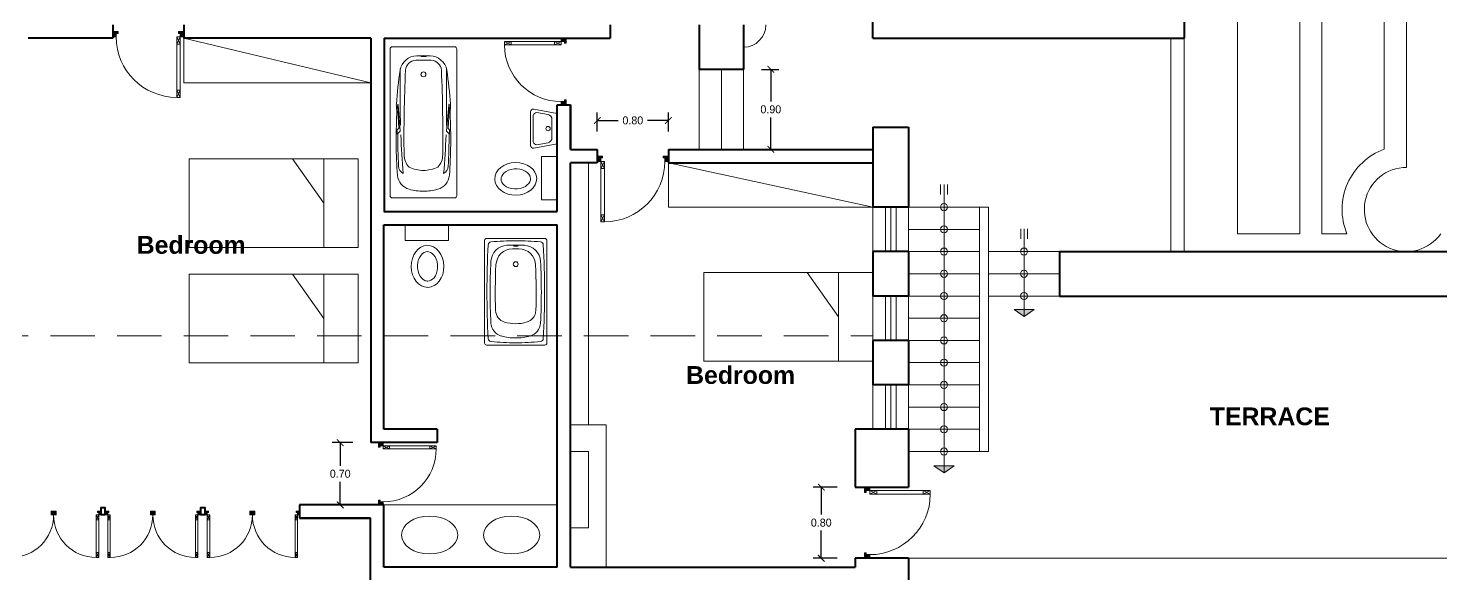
# Model space of a CAD drawing. Header units: metres. Extents: x 34.4 to 77.5, y -0.6 to 32.
# Drawn here: x 52.16 to 68.05, y 14.59 to 20.73 of the extents above; entities that cross this region are included whole.
import ezdxf

# ---------------------------------------------------------------- set-up
doc = ezdxf.new("R2010")
doc.units = ezdxf.units.M
doc.linetypes.add('DASHED', pattern=[0.75, 0.5, -0.25])
for name, color, linetype, lineweight in [('doorswindows', 41, 'Continuous', 20), ('equipment', 40, 'Continuous', 15), ('names', 7, 'Continuous', 60), ('nivel', 30, 'Continuous', 13), ('projection', 134, 'DASHED', 9), ('texture', 253, 'Continuous', 9), ('wall high', 5, 'Continuous', 40), ('wall low', 140, 'Continuous', 20)]:
    doc.layers.add(name, color=color, linetype=linetype, lineweight=lineweight)
doc.styles.add('AMBIENTE', font='arialbd.ttf', dxfattribs={"height": 0.2})
doc.dimstyles.new('Ceco.NET', dxfattribs={"dimscale": 0.5, "dimtxt": 0.18, "dimasz": 0.15, "dimexe": 0.18, "dimexo": 0.4, "dimgap": 0.09, "dimtad": 0, "dimtih": 1, "dimtoh": 1, "dimzin": 0, "dimdsep": 46, "dimtxsty": 'Standard', "dimblk": 'ARCHTICK', "dimcen": 0.09, "dimclrd": 256, "dimclre": 256, "dimadec": 0, "dimazin": 0, "dimtfac": 1, "dimtofl": 0, "dimtmove": 0, "dimatfit": 3, "dimfxl": 1, "dimtolj": 1, "dimtzin": 0, "dimarcsym": 0})

# ---------------------------------------------------------------- blocks, each defined once
blk = doc.blocks.new('PUERTA')
at = {"layer": 'texture', "ltscale": 0.3}
h = blk.add_hatch(dxfattribs=at)
h.set_pattern_fill('ANSI31', color=256, scale=0.1, style=0)
h.set_pattern_definition([(315, (-170.025657, 504.958743), (-0.00883883476, -0.00883883476), [])])
h.paths.add_polyline_path([(0, 0), (0.05, 0), (0.075, 0), (0.075, 0.025), (0.05, 0.025), (0.05, 0.075), (0, 0.075)])
h.paths.add_polyline_path([(0.925, 0), (1, 0), (1, 0.075), (0.95, 0.075), (0.95, 0.025), (0.925, 0.025)])
for p, q in [((0.05, 0.075), (0.05, 0.925)), ((0.1, 0.925), (0.05, 0.925)), ((0.1, 0.825), (0.05, 0.825)), ((0.1, 0.075), (0.1, 0.925)), ((0, 0.075), (0.05, 0.075)), ((0, 0), (0.05, 0)), ((0.1, 0.175), (0.05, 0.175)), ((0.1, 0.075), (0.05, 0.075)), ((1, 0.075), (0.95, 0.075))]:
    blk.add_line(p, q)
at = {"ltscale": 0.3}
for p, q in [((0, 0.075), (0, 0)), ((0.05, 0.025), (0.05, 0.125)), ((0.075, 0.025), (0.05, 0.025)), ((0.075, 0), (0.05, 0)), ((0.075, 0.025), (0.075, 0)), ((0.95, 0.025), (0.925, 0.025)), ((0.925, 0.025), (0.925, 0)), ((0.95, 0.075), (0.95, 0.025)), ((1, 0.075), (1, 0)), ((0.925, 0), (1, 0))]:
    blk.add_line(p, q, dxfattribs=at)
at = {"layer": 'texture', "ltscale": 0.3}
for p, q in [((0.1, 0.825), (0.05, 0.925)), ((0.05, 0.825), (0.1, 0.925)), ((0.05, 0.075), (0.1, 0.175)), ((0.1, 0.075), (0.05, 0.175))]:
    blk.add_line(p, q, dxfattribs=at)
at = {"layer": 'texture'}
blk.add_arc((0.1, 0.075), 0.85, 0, 90, dxfattribs=at)
blk = doc.blocks.new('LAVATORIO')
for p, q in [((-0.17, 0), (-0.219, -0.265)), ((-0.17, 0), (0.17, 0)), ((0.17, 0), (0.219, -0.265)), ((-0.159, -0.103), (-0.182, -0.231)), ((-0.107, -0.06), (0.107, -0.06)), ((0.159, -0.103), (0.182, -0.231)), ((0.189, -0.3), (-0.189, -0.3)), ((0.15, -0.27), (-0.15, -0.27))]:
    blk.add_line(p, q)
blk.add_circle((0, -0.104), 0.0244)
for centre, radius, start, end in [((-0.105, -0.115), 0.0551, 87.8847, 167.6385), ((0.105, -0.115), 0.0551, 12.3615, 92.1153), ((-0.189, -0.27), 0.03, 169.6866, 270), ((-0.138, -0.228), 0.0438, 184.0339, 254.7725), ((0.138, -0.228), 0.0438, 285.2275, 355.9661), ((0.189, -0.27), 0.03, 270, 10.3134)]:
    blk.add_arc(centre, radius, start, end)
blk = doc.blocks.new('INNODORO')
blk.add_lwpolyline([(-0.245, 0), (0.245, 0), (0.245, -0.177), (-0.245, -0.177)], close=True)
blk.add_ellipse((0.008, -0.467), major_axis=(0.003, -0.236), ratio=0.779376)
blk.add_open_spline([(0.011, -0.632), (0.034, -0.632), (0.059, -0.621), (0.103, -0.568), (0.119, -0.526), (0.124, -0.437), (0.113, -0.391), (0.073, -0.326), (0.047, -0.308), (-0.001, -0.297), (-0.024, -0.303), (-0.071, -0.341), (-0.092, -0.377), (-0.11, -0.462), (-0.105, -0.511), (-0.074, -0.587), (-0.048, -0.613), (-0.012, -0.63), (-0.001, -0.633), (0.011, -0.632)], degree=3, knots=[0, 0, 0, 0, 0.740173, 0.740173, 1.480346, 1.480346, 2.220519, 2.220519, 2.960693, 2.960693, 3.700866, 3.700866, 4.441039, 4.441039, 5.181212, 5.181212, 5.921385, 5.921385, 6.283185, 6.283185, 6.283185, 6.283185])
blk = doc.blocks.new('CAMA')
at = {"ltscale": 0.3}
for p, q in [((-1.9, 0.5), (0, 0.5)), ((-1.9, -0.5), (-1.9, 0.5)), ((-0.388, 0), (-0.738, 0.5)), ((-0.388, 0.5), (-0.388, -0.5)), ((0, 0.5), (0, -0.5)), ((0, -0.5), (-1.9, -0.5))]:
    blk.add_line(p, q, dxfattribs=at)
blk = doc.blocks.new('BC-P1')
for p, q in [((-0.352, 0), (0.352, 0)), ((-0.375, -1.677), (-0.375, -0.023)), ((0.375, -0.023), (0.375, -1.677)), ((-0.26, -0.25), (-0.26, -0.75)), ((0.26, -0.25), (0.26, -0.75)), ((-0.299, -0.746), (-0.304, -0.662)), ((-0.295, -0.715), (-0.289, -0.645)), ((-0.295, -0.715), (-0.29, -0.721)), ((-0.289, -0.645), (-0.288, -0.646)), ((-0.289, -0.722), (-0.278, -0.916)), ((-0.26, -0.947), (-0.285, -0.658)), ((0.26, -0.947), (0.285, -0.658)), ((0.289, -0.722), (0.278, -0.916)), ((0.289, -0.645), (0.288, -0.646)), ((0.295, -0.715), (0.289, -0.645)), ((0.295, -0.715), (0.29, -0.721)), ((0.299, -0.746), (0.304, -0.662)), ((-0.295, -0.935), (-0.28, -0.92)), ((-0.295, -0.985), (-0.295, -0.935)), ((-0.295, -0.985), (-0.261, -0.951)), ((0.295, -0.985), (0.261, -0.951)), ((0.295, -0.935), (0.28, -0.92)), ((0.295, -0.985), (0.295, -0.935)), ((0.352, -1.7), (-0.352, -1.7)), ((0.352, -1.7), (-0.352, -1.7))]:
    blk.add_line(p, q)
blk.add_lwpolyline([(-0.026, -0.108, 0.338364), (-0.025, -0.109, 0.038384), (-0.018, -0.11, 0.0164), (-0.01, -0.111, 0.011665), (0.002, -0.111, 0.011665), (0.013, -0.111, 0.0164), (0.021, -0.11, 0.038384), (0.029, -0.109, 0.338364), (0.029, -0.108, 0.338364), (0.029, -0.107, 0.038384), (0.021, -0.106, 0.0164), (0.013, -0.105, 0.011665), (0.002, -0.105, 0.011665), (-0.01, -0.105, 0.0164), (-0.018, -0.106, 0.038384), (-0.025, -0.107, 0.338364)], format="xyb", close=True)
blk.add_circle((0, -0.31), 0.0275)
for centre, radius, start, end in [((-0.352, -0.023), 0.023, 90, 180), ((-0.067, -0.301), 0.2, 92.1239, 168.9839), ((-0.082, -0.272), 0.12, 92.5539, 176.467), ((0, -2.1), 1.95, 90, 92.5539), ((0, -2.1), 2, 90, 92.1239), ((0, -2.1), 2, 87.8761, 90), ((0, -2.1), 1.95, 87.4461, 90), ((0.067, -0.301), 0.2, 11.0161, 87.8761), ((0.082, -0.272), 0.12, 3.533, 87.4461), ((0.352, -0.023), 0.023, 0, 90), ((5.114, -1.035), 5.432, 171.8302, 175.8955), ((12.747, -0.899), 12.964, 177.194, 179.3412), ((-12.747, -0.899), 12.964, 0.6588, 2.806), ((-5.114, -1.035), 5.432, 4.1045, 8.1698), ((5.133, -1.045), 5.44, 176.975, 184.2237), ((-0.205, -0.656), 0.1, 174.4587, 183.7832), ((-0.389, -0.752), 0.09, 356.4609, 3.7832), ((-0.291, -0.722), 0.002, 5, 45.7989), ((-0.289, -0.648), 0.002, 12.2804, 69.2529), ((-0.384, -0.669), 0.1, 4.1251, 12.2804), ((4.742, -0.754), 5.002, 179.9558, 181.4637), ((10.545, -1.008), 10.764, 178.6259, 181.1066), ((-10.545, -1.008), 10.764, 358.8934, 1.3741), ((-4.742, -0.754), 5.002, 358.5363, 0.0442), ((0.384, -0.669), 0.1, 167.7196, 175.8749), ((0.289, -0.648), 0.002, 110.7471, 167.7196), ((0.291, -0.722), 0.002, 134.2011, 175), ((-5.133, -1.045), 5.44, 355.7763, 3.025), ((0.389, -0.752), 0.09, 176.2168, 183.5391), ((0.205, -0.656), 0.1, 356.2168, 5.5413), ((-0.284, -0.916), 0.006, 315, 3.2505), ((-0.266, -0.947), 0.006, 315, 5), ((0.266, -0.947), 0.006, 175, 225), ((0.284, -0.916), 0.006, 176.7495, 225), ((8.499, -0.941), 8.788, 180.2506, 182.634), ((8.149, -0.683), 8.409, 182.1075, 185.0789), ((-8.149, -0.683), 8.409, 354.9211, 357.8925), ((-8.499, -0.941), 8.788, 357.366, 359.7494), ((-0.02, -1.216), 0.197, 179.9258, 224.322), ((0.02, -1.216), 0.197, 315.678, 0.0742), ((-0.18, -1.339), 0.1, 182.9172, 241.9463), ((0, -1.025), 0.366, 243.8791, 270), ((0, -1.025), 0.366, 270, 296.1209), ((0.18, -1.339), 0.1, 298.0537, 357.0828), ((-0.112, -1.43), 0.18, 184.9418, 254.479), ((0.112, -1.43), 0.18, 285.521, 355.0582), ((-0.352, -1.677), 0.023, 180, 270), ((0, -1.025), 0.6, 254.479, 270), ((0, -1.025), 0.6, 270, 285.521), ((0.352, -1.677), 0.023, 270, 0)]:
    blk.add_arc(centre, radius, start, end)
blk = doc.blocks.new('BC-C5')
for p, q in [((0.327, 0), (-0.327, 0)), ((-0.35, -1.177), (-0.35, -0.023)), ((0.35, -0.023), (0.35, -1.177)), ((0.327, -1.2), (-0.327, -1.2))]:
    blk.add_line(p, q)
blk.add_lwpolyline([(-0.028, -0.083, 0.338364), (-0.027, -0.084, 0.038384), (-0.019, -0.085, 0.0164), (-0.011, -0.086, 0.011665), (0, -0.086, 0.011665), (0.011, -0.086, 0.0164), (0.019, -0.085, 0.038384), (0.027, -0.084, 0.338364), (0.027, -0.083, 0.338364), (0.027, -0.082, 0.038384), (0.019, -0.081, 0.0164), (0.011, -0.08, 0.011665), (0, -0.08, 0.011665), (-0.011, -0.08, 0.0164), (-0.019, -0.081, 0.038384), (-0.027, -0.082, 0.338364)], format="xyb", close=True)
blk.add_circle((0, -0.29), 0.0275)
for centre, radius, start, end in [((-0.327, -0.023), 0.023, 90, 180), ((0.327, -0.023), 0.023, 0, 90), ((9.426, -0.6), 9.75, 176.8949, 180), ((-0.275, -0.074), 0.035, 95.3166, 176.8949), ((-0.089, -0.267), 0.19, 92.83, 177.1989), ((0, -3.026), 3, 90, 95.3166), ((-0.033, -0.307), 0.19, 91.0745, 177.5155), ((0, -2.075), 2, 90, 92.83), ((0, -2.075), 1.958, 90, 91.0745), ((0, -3.026), 3, 84.6834, 90), ((0, -2.075), 2, 87.17, 90), ((0, -2.075), 1.958, 88.9255, 90), ((0.033, -0.307), 0.19, 2.4845, 88.9255), ((0.089, -0.267), 0.19, 2.8011, 87.17), ((0.275, -0.074), 0.035, 3.1051, 84.6834), ((-9.426, -0.6), 9.75, 0, 3.1051), ((6.712, -0.6), 7, 177.1989, 182.8797), ((6.712, -0.6), 6.942, 177.5155, 181.7465), ((-6.712, -0.6), 6.942, 358.2535, 2.4845), ((-6.712, -0.6), 7, 357.1203, 2.8011), ((9.426, -0.6), 9.75, 180, 183.1051), ((-9.426, -0.6), 9.75, 356.8949, 0), ((-0.119, -0.944), 0.16, 182.8797, 254.3273), ((-0.086, -0.807), 0.14, 181.7465, 253.2737), ((0, -0.52), 0.44, 253.2737, 270), ((0, -0.52), 0.44, 270, 285.6727), ((0.086, -0.807), 0.14, 283.4326, 358.2535), ((0.119, -0.944), 0.16, 285.6727, 357.1203), ((0, -0.52), 0.6, 254.3273, 270), ((0, -0.52), 0.6, 270, 285.6727), ((-0.327, -1.177), 0.023, 180, 270), ((-0.275, -1.126), 0.035, 183.1051, 264.6834), ((0, 1.826), 3, 264.6834, 270), ((0, 1.826), 3, 270, 275.3166), ((0.275, -1.126), 0.035, 275.3166, 356.8949), ((0.327, -1.177), 0.023, 270, 0)]:
    blk.add_arc(centre, radius, start, end)
blk = doc.blocks.new('start')
at = {"ltscale": 0.3}
for p, q in [((-0.038, -0.001), (-0.038, 0.111)), ((0.038, -0.001), (0.038, 0.111))]:
    blk.add_line(p, q, dxfattribs=at)
blk = doc.blocks.new('arrow')
at = {"ltscale": 0.3}
blk.add_hatch(color=256, dxfattribs=at).paths.add_polyline_path([(-0.078, -0.113), (0, 0), (-0.078, 0.113)])
for p, q in [((0, 0), (-0.078, 0.113)), ((-0.078, 0.113), (-0.078, -0.113)), ((0, 0), (-0.078, -0.113))]:
    blk.add_line(p, q, dxfattribs=at)
blk = doc.blocks.new('_ArchTick')
at = {"color": 0, "const_width": 0.15}
blk.add_lwpolyline([(-0.5, -0.5), (0.5, 0.5)], dxfattribs=at)
blk = doc.blocks.new('*D26')
at = {"layer": 'Defpoints', "color": 0, "ltscale": 0.3}
for p in [(61.46, 15.567), (61.079, 14.767), (61.46, 14.767)]:
    blk.add_point(p, dxfattribs=at)
at = {"layer": 'texture', "lineweight": -2, "ltscale": 0.3}
for p, q in [((61.26, 15.567), (60.989, 15.567)), ((61.079, 15.567), (61.079, 15.257)), ((61.079, 14.767), (61.079, 15.077)), ((61.26, 14.767), (60.989, 14.767))]:
    blk.add_line(p, q, dxfattribs=at)
at = {"layer": 'texture', "lineweight": -2, "ltscale": 0.3, "xscale": 0.075, "yscale": 0.075, "zscale": 0.075}
for p, rotation in [((61.079, 15.567), 90), ((61.079, 14.767), 270)]:
    blk.add_blockref('_ArchTick', p, dxfattribs=dict(at, rotation=rotation))
at = {"layer": 'texture', "color": 0, "ltscale": 0.3, "insert": (61.079, 15.167), "char_height": 0.09, "attachment_point": 5}
blk.add_mtext('\\A1;0.80', dxfattribs=at)
blk = doc.blocks.new('*D27')
at = {"layer": 'Defpoints', "color": 0, "ltscale": 0.3}
for p in [(58.56, 19.692), (58.56, 19.367), (59.36, 19.367)]:
    blk.add_point(p, dxfattribs=at)
at = {"layer": 'texture', "lineweight": -2, "ltscale": 0.3}
for p, q in [((58.56, 19.567), (58.56, 19.782)), ((59.36, 19.567), (59.36, 19.782)), ((58.56, 19.692), (58.795, 19.692)), ((59.36, 19.692), (59.125, 19.692))]:
    blk.add_line(p, q, dxfattribs=at)
at = {"layer": 'texture', "lineweight": -2, "ltscale": 0.3, "xscale": 0.075, "yscale": 0.075, "zscale": 0.075}
for p, rotation in [((58.56, 19.692), 179.9999999999959), ((59.36, 19.692), 359.999999999996)]:
    blk.add_blockref('_ArchTick', p, dxfattribs=dict(at, rotation=rotation))
at = {"layer": 'texture', "color": 0, "ltscale": 0.3, "insert": (58.96, 19.692), "char_height": 0.09, "attachment_point": 5}
blk.add_mtext('\\A1;0.80', dxfattribs=at)
blk = doc.blocks.new('*D28')
at = {"layer": 'Defpoints', "color": 0, "ltscale": 0.3}
for p in [(60.206, 20.267), (60.206, 19.367), (60.512, 19.367)]:
    blk.add_point(p, dxfattribs=at)
at = {"layer": 'texture', "lineweight": -2, "ltscale": 0.3}
for p, q in [((60.406, 20.267), (60.602, 20.267)), ((60.512, 20.267), (60.512, 19.907)), ((60.512, 19.367), (60.512, 19.727)), ((60.406, 19.367), (60.602, 19.367))]:
    blk.add_line(p, q, dxfattribs=at)
at = {"layer": 'texture', "lineweight": -2, "ltscale": 0.3, "xscale": 0.075, "yscale": 0.075, "zscale": 0.075}
for p, rotation in [((60.512, 20.267), 90), ((60.512, 19.367), 270)]:
    blk.add_blockref('_ArchTick', p, dxfattribs=dict(at, rotation=rotation))
at = {"layer": 'texture', "color": 0, "ltscale": 0.3, "insert": (60.512, 19.817), "char_height": 0.09, "attachment_point": 5}
blk.add_mtext('\\A1;0.90', dxfattribs=at)
blk = doc.blocks.new('*D32')
at = {"layer": 'Defpoints', "color": 0, "ltscale": 0.3}
for p in [(56.012, 16.067), (55.669, 15.367), (56.012, 15.367)]:
    blk.add_point(p, dxfattribs=at)
at = {"layer": 'texture', "lineweight": -2, "ltscale": 0.3}
for p, q in [((55.812, 16.067), (55.579, 16.067)), ((55.669, 16.067), (55.669, 15.807)), ((55.669, 15.367), (55.669, 15.627)), ((55.812, 15.367), (55.579, 15.367))]:
    blk.add_line(p, q, dxfattribs=at)
at = {"layer": 'texture', "lineweight": -2, "ltscale": 0.3, "xscale": 0.075, "yscale": 0.075, "zscale": 0.075}
for p, rotation in [((55.669, 16.067), 90), ((55.669, 15.367), 270)]:
    blk.add_blockref('_ArchTick', p, dxfattribs=dict(at, rotation=rotation))
at = {"layer": 'texture', "color": 0, "ltscale": 0.3, "insert": (55.669, 15.717), "char_height": 0.09, "attachment_point": 5}
blk.add_mtext('\\A1;0.70', dxfattribs=at)

msp = doc.modelspace()

# ---------------------------------------------------------------- linework, layer by layer
at = {"layer": 'doorswindows', "ltscale": 0.3}
for p, q in [((61.8, 18.717), (61.8, 18.217)), ((61.86, 18.717), (61.86, 18.217)), ((61.92, 18.717), (61.92, 18.217)), ((61.8, 17.717), (61.8, 17.217)), ((61.86, 17.717), (61.86, 17.217)), ((61.92, 17.717), (61.92, 17.217)), ((61.8, 16.717), (61.8, 16.217)), ((61.86, 16.717), (61.86, 16.217)), ((61.92, 16.717), (61.92, 16.217))]:
    msp.add_line(p, q, dxfattribs=at)
at = {"layer": 'equipment'}
for p, q in [((65.76, 18.417), (65.76, 26.373)), ((66.46, 18.417), (66.46, 26.133)), ((66.71, 18.417), (66.71, 26.078)), ((67.41, 19.368), (67.41, 25.93)), ((67.66, 19.163), (67.66, 25.908)), ((53.91, 20.617), (53.91, 20.117)), ((56.012, 20.117), (53.91, 20.117)), ((58.46, 16.267), (58.46, 19.217)), ((59.36, 18.717), (59.36, 19.217)), ((59.36, 18.717), (61.66, 18.717)), ((65.76, 18.417), (66.46, 18.417)), ((66.71, 18.417), (66.991, 18.417)), ((58.66, 16.267), (58.26, 16.267)), ((58.66, 14.667), (58.66, 16.267)), ((58.46, 15.967), (58.26, 15.967)), ((58.46, 15.109), (58.46, 15.967)), ((56.16, 15.367), (58.11, 15.367)), ((58.26, 15.109), (58.46, 15.109))]:
    msp.add_line(p, q, dxfattribs=at)
at = {"layer": 'equipment', "ltscale": 0.3}
for radius, start, end in [(0.723, 110.2345, 202.1755), (0.473, 90, 324.7593)]:
    msp.add_arc((67.66, 18.69), radius, start, end, dxfattribs=at)
msp.add_ellipse((56.674, 15.028), major_axis=(-0.316, 0), ratio=0.674169, dxfattribs=at)
at = {"layer": 'equipment', "ltscale": 0.3, "extrusion": (0, 0, -1)}
msp.add_ellipse((57.597, 15.028), major_axis=(0.316, 0), ratio=0.674169, dxfattribs=at)
at = {"layer": 'nivel'}
for p, q in [((59.706, 20.267), (59.706, 19.367)), ((59.956, 20.267), (59.956, 19.367)), ((60.206, 20.267), (60.206, 19.367)), ((62.06, 18.717), (62.86, 18.717)), ((62.06, 18.467), (62.86, 18.467)), ((62.06, 18.217), (62.86, 18.217)), ((62.06, 17.967), (62.86, 17.967)), ((62.96, 17.967), (63.76, 17.967)), ((62.06, 17.717), (62.86, 17.717)), ((62.06, 17.467), (62.86, 17.467)), ((62.06, 17.217), (62.86, 17.217)), ((62.06, 16.967), (62.86, 16.967)), ((62.06, 16.717), (62.86, 16.717)), ((62.06, 16.467), (62.86, 16.467)), ((62.06, 16.217), (62.86, 16.217)), ((62.06, 15.967), (62.86, 15.967))]:
    msp.add_line(p, q, dxfattribs=at)
at = {"layer": 'nivel', "ltscale": 0.3}
for p, q in [((63.76, 18.217), (62.96, 18.217)), ((63.76, 17.717), (62.96, 17.717))]:
    msp.add_line(p, q, dxfattribs=at)
at = {"layer": 'nivel'}
msp.add_arc((60.206, 20.767), 0.25, 270, 0, dxfattribs=at)
at = {"layer": 'projection'}
msp.add_line((48.66, 17.267), (61.66, 17.267), dxfattribs=at)
at = {"layer": 'texture', "ltscale": 0.3}
for p, q in [((53.91, 20.617), (56.012, 20.117)), ((59.36, 19.217), (61.66, 18.717)), ((62.46, 18.971), (62.46, 15.727)), ((63.36, 18.472), (63.36, 17.486))]:
    msp.add_line(p, q, dxfattribs=at)
for centre in [(62.46, 18.717), (62.46, 18.467), (62.46, 18.217), (63.36, 18.217), (62.46, 17.967), (63.36, 17.967), (62.46, 17.717), (63.36, 17.717), (62.46, 17.467), (62.46, 17.217), (62.46, 16.967), (62.46, 16.717), (62.46, 16.467), (62.46, 16.217), (62.46, 15.967)]:
    msp.add_circle(centre, 0.04, dxfattribs=at)
at = {"layer": 'wall high'}
for p, q in [((61.66, 20.617), (61.66, 21.717)), ((53.11, 20.767), (53.11, 20.617)), ((53.91, 20.767), (53.91, 20.617)), ((58.706, 20.767), (58.706, 20.617)), ((53.11, 20.617), (52.16, 20.617)), ((56.012, 20.617), (53.91, 20.617)), ((56.012, 20.617), (56.012, 16.067)), ((56.162, 20.617), (58.706, 20.617)), ((56.162, 20.617), (56.162, 18.667)), ((61.66, 20.617), (65.16, 20.617)), ((60.206, 20.267), (59.706, 20.267)), ((58.11, 19.867), (58.26, 19.867)), ((58.11, 18.667), (58.11, 19.867)), ((58.26, 19.867), (58.26, 19.867)), ((58.26, 19.867), (58.26, 19.367)), ((58.26, 19.367), (58.26, 19.867)), ((61.66, 19.617), (61.66, 18.717)), ((61.66, 19.617), (62.06, 19.617)), ((62.06, 19.617), (62.06, 18.717)), ((58.26, 19.367), (58.56, 19.367)), ((58.56, 19.367), (58.56, 19.217)), ((59.36, 19.367), (59.36, 19.217)), ((59.36, 19.367), (61.66, 19.367)), ((58.26, 14.667), (58.26, 19.217)), ((58.56, 19.217), (58.26, 19.217)), ((59.36, 19.217), (61.66, 19.217)), ((56.16, 18.667), (58.11, 18.667)), ((56.16, 16.217), (56.16, 18.517)), ((56.16, 18.517), (58.11, 18.517)), ((58.11, 14.667), (58.11, 18.517)), ((61.66, 18.217), (61.66, 17.717)), ((62.06, 18.217), (62.06, 17.717)), ((63.76, 18.217), (65.01, 18.217)), ((63.76, 18.217), (63.76, 17.717)), ((65.01, 18.217), (70.06, 18.217)), ((63.76, 17.717), (69.06, 17.717)), ((61.66, 17.217), (61.66, 16.717)), ((62.06, 17.217), (62.06, 16.717)), ((56.76, 16.217), (56.16, 16.217)), ((61.46, 16.217), (61.46, 15.567)), ((62.06, 16.217), (62.06, 15.567)), ((56.76, 16.067), (56.012, 16.067)), ((61.46, 15.567), (62.06, 15.567)), ((56.16, 15.367), (55.21, 15.367)), ((55.21, 15.367), (55.21, 15.217)), ((56.16, 14.667), (56.16, 15.367)), ((56.01, 15.217), (55.21, 15.217)), ((55.21, 15.217), (56.01, 15.217)), ((56.01, 14.517), (56.01, 15.217)), ((58.11, 14.667), (56.16, 14.667)), ((58.26, 14.667), (61.46, 14.667)), ((61.46, 14.767), (61.46, 14.667))]:
    msp.add_line(p, q, dxfattribs=at)
at = {"layer": 'wall high', "ltscale": 0.3}
for p, q in [((65.16, 21.117), (65.16, 20.617)), ((59.706, 20.767), (59.706, 20.267)), ((60.206, 20.767), (60.206, 20.267)), ((62.06, 18.717), (61.66, 18.717)), ((62.06, 18.217), (61.66, 18.217)), ((62.06, 17.717), (61.66, 17.717)), ((62.06, 17.217), (61.66, 17.217)), ((62.06, 16.717), (61.66, 16.717)), ((56.76, 16.217), (56.76, 16.067)), ((62.06, 16.217), (61.46, 16.217)), ((62.06, 14.767), (61.46, 14.767)), ((62.06, 14.767), (62.06, 14.517))]:
    msp.add_line(p, q, dxfattribs=at)
for points in [[(52.977, 15.258), (53.027, 15.258), (53.027, 15.334), (52.977, 15.334)], [(54.099, 15.258), (54.149, 15.258), (54.149, 15.334), (54.099, 15.334)]]:
    msp.add_lwpolyline(points, close=True, dxfattribs=at)
at = {"layer": 'wall low'}
for p, q in [((65.01, 20.617), (65.01, 18.217)), ((65.16, 20.617), (65.16, 18.217)), ((62.86, 18.717), (62.86, 15.967)), ((62.86, 18.717), (62.96, 18.717)), ((62.96, 18.717), (62.96, 15.967)), ((62.96, 15.967), (62.86, 15.967)), ((62.06, 14.767), (69.31, 14.767))]:
    msp.add_line(p, q, dxfattribs=at)
at = {"layer": 'wall low', "ltscale": 0.3}
for p, q in [((61.66, 18.717), (61.66, 18.217)), ((62.06, 18.717), (62.06, 18.217)), ((61.66, 17.717), (61.66, 17.217)), ((62.06, 17.717), (62.06, 17.217)), ((61.66, 16.717), (61.66, 16.217)), ((62.06, 16.717), (62.06, 16.217))]:
    msp.add_line(p, q, dxfattribs=at)

# ---------------------------------------------------------------- block references
at = {"layer": 'doorswindows', "ltscale": 0.3}
for p, xscale, yscale, zscale, rotation in [((53.91, 20.692), 0.8000000000000114, 0.8000000000000114, 0.8, 180.0000000000163), ((58.211, 20.617), -0.7504391462417743, 0.7504391462417743, 0.7504391462417682, 90), ((58.56, 19.292), -0.8000000000000114, 0.8000000000000114, 0.8, 180), ((56.101, 16.067), 0.6999999999999886, 0.6999999999999886, 0.7, 270), ((61.565, 15.567), 0.8000000000000114, 0.8000000000000114, 0.8, 270), ((51.91, 15.296), -0.5635177270056033, 0.5635177270056033, 0.5635177270056033, 180), ((52.981, 15.296), 0.5635177270056033, 0.5635177270056033, 0.5635177270056033, 180), ((53.026, 15.296), -0.5635177270056033, 0.5635177270056033, 0.5635177270056033, 180), ((54.097, 15.296), 0.5635177270056033, 0.5635177270056033, 0.5635177270056033, 180), ((54.146, 15.296), -0.5635177270056033, 0.5635177270056033, 0.5635177270056033, 180), ((55.217, 15.296), 0.5635177270056033, 0.5635177270056033, 0.5635177270056033, 180)]:
    msp.add_blockref('PUERTA', p, dxfattribs=dict(at, xscale=xscale, yscale=yscale, zscale=zscale, rotation=rotation))
at = {"layer": 'equipment', "color": 1}
for name, p in [('BC-P1', (56.605, 20.521)), ('BC-C5', (57.643, 18.365))]:
    msp.add_blockref(name, p, dxfattribs=at)
at = {"layer": 'equipment', "ltscale": 0.3}
for name, p, rotation in [('LAVATORIO', (58.11, 19.6), 270.0000000000032), ('INNODORO', (58.11, 19.043), 270.0000000000065)]:
    msp.add_blockref(name, p, dxfattribs=dict(at, rotation=rotation))
at = {"layer": 'equipment'}
for p in [(55.872, 18.761), (55.872, 17.464), (61.66, 17.482)]:
    msp.add_blockref('CAMA', p, dxfattribs=at)
at = {"layer": 'equipment', "ltscale": 0.3}
msp.add_blockref('INNODORO', (56.643, 18.517), dxfattribs=at)
at = {"layer": 'texture', "ltscale": 0.3}
for name, p, rotation in [('start', (62.46, 18.971), 180), ('start', (63.36, 18.472), 180), ('arrow', (63.36, 17.486), 270), ('arrow', (62.46, 15.727), 270)]:
    msp.add_blockref(name, p, dxfattribs=dict(at, rotation=rotation))

# ---------------------------------------------------------------- texts
at = {"layer": 'names', "ltscale": 0.3, "char_height": 0.2, "width": 2.9472, "attachment_point": 2, "style": 'AMBIENTE'}
for s, insert in [('Bedroom', (53.993, 18.392)), ('Bedroom', (60.172, 16.928)), ('TERRACE', (66.124, 16.463))]:
    msp.add_mtext(s, dxfattribs=dict(at, insert=insert))

# ---------------------------------------------------------------- dimensions: what is measured, and where the dimension line sits
at = {"layer": 'texture', "ltscale": 0.3}
for p1, p2, distance, picture, middle in [((60.206, 20.267), (60.206, 19.367), 0.306, '*D28', (60.512, 19.817)), ((59.36, 19.367), (58.56, 19.367), -0.325, '*D27', (58.96, 19.692)), ((56.012, 16.067), (56.012, 15.367), -0.343, '*D32', (55.669, 15.717)), ((61.46, 15.567), (61.46, 14.767), -0.381, '*D26', (61.079, 15.167))]:
    dim = msp.add_aligned_dim(p1=p1, p2=p2, distance=distance, dimstyle='Ceco.NET', dxfattribs=at)
    dim.commit()
    dim.dimension.update_dxf_attribs({"geometry": picture, "text_midpoint": middle})

doc.saveas('drawing.dxf')
